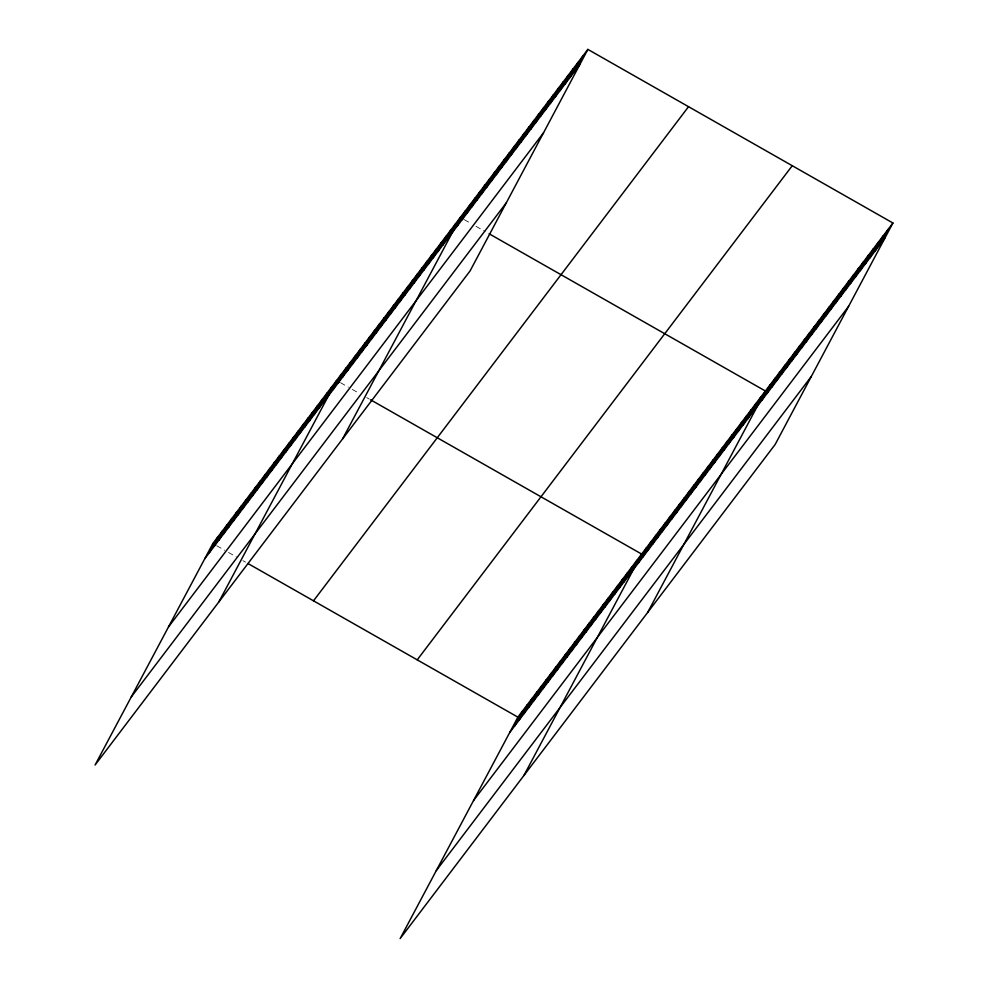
<?xml version="1.0" encoding="UTF-8"?>
<svg xmlns="http://www.w3.org/2000/svg" width="988" height="988" viewBox="0 0 988 988"><rect width="100%" height="100%" fill="white"/><g stroke="black" fill="none" stroke-linecap="round" stroke-linejoin="round"><path stroke-width="0.74" stroke-dasharray="4.94 3.71" d="M464.286 219.632L470.819 223.362M476.043 226.338L485.194 231.538M340.514 382.702L348.369 387.16M352.284 389.396L358.829 393.113M366.671 397.584L369.277 399.066M216.755 545.759L224.609 550.23M228.524 552.465L236.367 556.923M242.912 560.641L245.518 562.135"/><path stroke-width="1.48" d="M587.872 49.4L212.84 543.536L95.083 764.996L470.115 270.86L587.872 49.4L892.917 223.004L775.16 444.464L400.128 938.6L517.885 717.14L892.917 223.004M209.444 552.601L217.595 537.262M214.198 546.327L222.362 530.988M218.966 540.066L227.117 524.714M223.72 533.792L231.884 518.441M228.475 527.518L236.638 512.179M233.242 521.244L241.393 505.905M237.997 514.97L246.16 499.632M242.764 508.697L250.915 493.358M247.519 502.435L255.682 487.084M252.286 496.161L260.437 480.81M257.041 489.887L265.204 474.549M261.795 483.614L269.959 468.275M266.562 477.34L274.713 462.001M271.317 471.066L279.481 455.727M276.084 464.805L284.235 449.454M280.839 458.531L289.002 443.18M285.594 452.257L293.757 436.918M290.361 445.983L298.524 430.644M295.116 439.709L303.279 424.371M299.883 433.436L308.034 418.097M304.637 427.174L312.801 411.823M309.405 420.9L317.556 405.549M314.159 414.627L322.323 399.288M318.914 408.353L327.077 393.014M323.681 402.079L331.832 386.74M218.842 601.939L336.599 380.466L339.217 381.961M333.203 389.544L341.354 374.193M337.958 383.27L346.121 367.919M342.725 376.996L350.876 361.657M347.48 370.722L355.643 355.384M352.234 364.449L360.398 349.11M357.001 358.187L365.152 342.836M361.756 351.913L369.92 336.562M366.523 345.639L374.674 330.301M371.278 339.366L379.441 324.027M376.045 333.092L384.196 317.753M380.8 326.818L388.963 311.479M385.555 320.557L393.718 305.206M390.322 314.283L398.473 298.932M395.077 308.009L403.24 292.67M399.844 301.735L407.995 286.397M404.598 295.461L412.762 280.123M409.365 289.188L417.516 273.849M414.12 282.926L422.284 267.575M418.875 276.652L427.038 261.301M423.642 270.379L431.793 255.04M428.397 264.105L436.56 248.766M433.164 257.831L441.315 242.492M437.919 251.557L446.082 236.218M442.686 245.296L450.837 229.945M447.441 239.022L455.604 223.671M342.601 438.87L460.359 217.409L462.977 218.891M457.098 226.289L465.262 210.938M462.014 219.83L470.165 204.479M466.916 213.359L475.067 198.02M471.819 206.9L479.97 191.561M476.722 200.441L484.873 185.102M481.625 193.981L489.789 178.63M486.528 187.51L494.692 172.171M491.431 181.051L499.595 165.712M496.334 174.592L504.498 159.253M501.237 168.133L509.4 152.782M506.152 161.674L514.303 146.323M511.055 155.202L519.206 139.864M515.958 148.743L524.109 133.405M520.861 142.284L529.012 126.946M525.764 135.825L533.928 120.474M530.667 129.366L538.831 114.015M535.57 122.895L543.733 107.556M540.473 116.436L548.636 101.097M545.376 109.977L553.539 94.638M550.279 103.518L558.442 88.167M555.194 97.046L563.345 81.708M560.097 90.587L568.248 75.249M565 84.128L573.151 68.79M569.903 77.669L578.054 62.318M574.806 71.21L582.969 55.859M514.489 726.205L522.652 710.866M519.243 719.931L527.407 704.592M524.011 713.657L532.162 698.318M528.765 707.396L536.929 692.045M533.532 701.122L541.683 685.771M538.287 694.848L546.45 679.509M543.054 688.574L551.205 673.236M547.809 682.3L555.972 666.962M552.564 676.027L560.727 660.688M557.331 669.765L565.482 654.414M562.086 663.491L570.249 648.14M566.853 657.218L575.004 641.879M571.607 650.944L579.771 635.605M576.375 644.67L584.526 629.331M581.129 638.409L589.293 623.058M585.884 632.135L594.047 616.784M590.651 625.861L598.802 610.51M595.406 619.587L603.569 604.248M600.173 613.313L608.324 597.975M604.928 607.04L613.091 591.701M609.682 600.778L617.846 585.427M614.45 594.504L622.613 579.153M619.204 588.231L627.368 572.892M623.971 581.957L632.122 566.618M628.726 575.683L636.89 560.344M523.887 775.531L641.644 554.07L370.586 399.807M638.248 563.148L646.411 547.797M643.003 556.874L651.166 541.523M647.77 550.6L655.921 535.261M652.525 544.326L660.688 528.988M657.292 538.052L665.443 522.714M662.046 531.779L670.21 516.44M666.814 525.517L674.965 510.166M671.568 519.243L679.732 503.892M676.323 512.97L684.486 497.631M681.09 506.696L689.241 491.357M685.845 500.422L694.008 485.083M690.612 494.148L698.763 478.81M695.367 487.887L703.53 472.536M700.134 481.613L708.285 466.262M704.889 475.339L713.052 460M709.643 469.065L717.807 453.727M714.41 462.792L722.561 447.453M719.165 456.53L727.329 441.179M723.932 450.256L732.083 434.905M728.687 443.983L736.85 428.631M733.454 437.709L741.605 422.37M738.209 431.435L746.372 416.096M742.964 425.161L751.127 409.822M747.731 418.9L755.882 403.549M752.486 412.626L760.649 397.275M647.646 612.474L765.404 391.013L489.122 233.773M762.156 399.893L770.307 384.542M767.059 393.422L775.21 378.083M771.961 386.963L780.125 371.624M776.864 380.504L785.028 365.165M781.767 374.044L789.931 358.693M786.67 367.585L794.834 352.234M791.573 361.114L799.737 345.775M796.489 354.655L804.64 339.316M801.392 348.196L809.543 332.857M806.294 341.737L814.445 326.386M811.197 335.278L819.348 319.927M816.1 328.806L824.264 313.468M821.003 322.347L829.167 307.009M825.906 315.888L834.07 300.537M830.809 309.429L838.973 294.078M835.712 302.958L843.875 287.619M840.615 296.499L848.778 281.16M845.53 290.04L853.681 274.701M850.433 283.581L858.584 268.23M855.336 277.122L863.487 261.771M860.239 270.65L868.39 255.312M865.142 264.191L873.306 248.853M870.045 257.732L878.209 242.393M874.948 251.273L883.111 235.922M879.851 244.814L888.014 229.463M204.677 558.875L579.709 64.739M168.516 626.898L543.548 132.763M131.256 696.972L506.276 202.849M313.505 600.815L688.537 106.692M417.22 659.848L792.253 165.712M509.734 732.479L884.754 238.343M473.561 800.502L848.593 306.366M436.301 870.576L811.333 376.453M212.84 543.536L215.458 545.018M248.136 563.617L517.885 717.14"/></g></svg>
